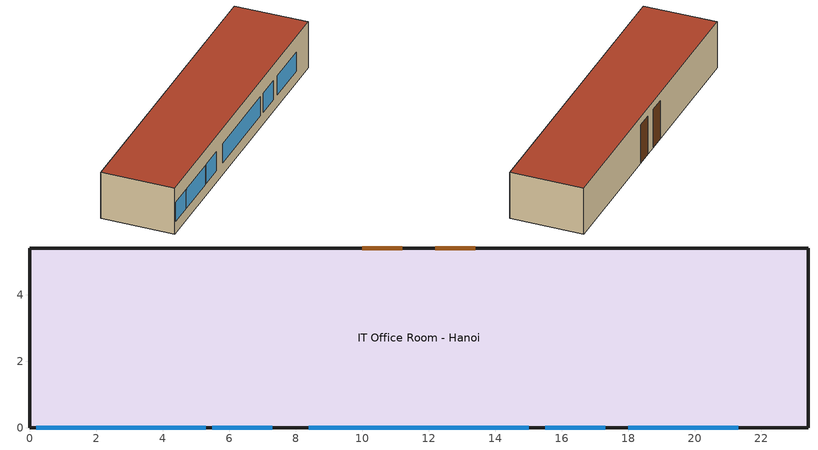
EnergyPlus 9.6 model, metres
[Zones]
IT Office Room - Hanoi
 floor ground (Floor): 0,0 0,5.4 23.4,5.4 23.4,0 z0
 wall outside (External_Wall): 0,0 23.4,0 23.4,5.4 0,5.4 0,0 z0:3.6
 window (Window_Construction): 8.4,0 15,0 / 18,0 21.3,0 / 0.2,0 2,0 / 2,0 5.3,0 / 5.5,0 7.3,0 / 15.5,0 17.3,0 z0.9:2.4
 door (Door_Construction): 13.4,5.4 12.2,5.4 / 11.2,5.4 10,5.4 z0:3
 roof outside (Ceiling): 0,5.4 0,0 23.4,0 23.4,5.4 z3.6
[Building]
IT Office Room - Hanoi: North Axis=180; Terrain=Suburbs; Loads Convergence Tolerance Value=0.04; Temperature Convergence Tolerance Value=0.4; Solar Distribution=FullInteriorAndExterior; Maximum Number of Warmup Days=25; Minimum Number of Warmup Days=6
[Site:Location]
Hanoi: Latitude=21.0285; Longitude=105.8542; Time Zone=7; Elevation=16
[Material] Thermal Absorptance=0.9
Name | Roughness | Thickness | Conductivity | Density | Specific Heat | Solar Absorptance | Visible Absorptance
Concrete_200mm | MediumRough | 0.2 | 1.95 | 2400 | 900 | 0.7 | 0.7
Insulation_50mm | MediumRough | 0.05 | 0.04 | 32 | 1210 | 0.6 | 0.6
Plaster_20mm | Smooth | 0.02 | 0.72 | 1860 | 840 | 0.6 | 0.6
Ceramic_Tile_10mm | Smooth | 0.01 | 1.3 | 2300 | 840 | 0.6 | 0.6
Gypsum_Board_13mm | Smooth | 0.013 | 0.16 | 800 | 1090 | 0.5 | 0.5
Wood_Flooring_10mm | MediumSmooth | 0.01 | 0.15 | 700 | 1630 | 0.7 | 0.7
Glass_6mm | VerySmooth | 0.006 | 1 | 2500 | 750 | 0.7 | 0.8
[WindowMaterial:SimpleGlazingSystem]
Clear_3mm: U-Factor=5.778; Solar Heat Gain Coefficient=0.819; Visible Transmittance=0.881
[Construction]
External_Wall: Gypsum_Board_13mm, Insulation_50mm, Gypsum_Board_13mm
Floor: Wood_Flooring_10mm, Ceramic_Tile_10mm, Concrete_200mm
Ceiling: Plaster_20mm, Concrete_200mm
Window_Construction: Clear_3mm
Door_Construction: Glass_6mm
[Zone]
IT Office Room - Hanoi: 0, 0, 0, 1, 1, autocalculate, autocalculate
[People]
IT Office Room - Hanoi_People: Zone or ZoneList=IT Office Room - Hanoi; Number of People Schedule=Occupancy_Schedule; Number of People Calculation Method=People; Number of People=8; Fraction Radiant=0.3; Sensible Heat Fraction=autocalculate; Activity Level Schedule=Activity_Schedule; Carbon Dioxide Generation Rate {m3/s-W}=3.82e-8
[ZoneInfiltration:DesignFlowRate]
IT Office Room - Hanoi_Infiltration: Zone or ZoneList=IT Office Room - Hanoi; Schedule=Always_On; Design Flow Rate Calculation Method=Flow/Area; Flow per Zone Floor Area {m3/s-m2}=0.0003; Constant Term Coefficient=1; Temperature Term Coefficient=0; Velocity Term Coefficient=0; Velocity Squared Term Coefficient=0
[Lights]
IT Office Room - Hanoi_Lights: Zone or ZoneList=IT Office Room - Hanoi; Schedule=Lighting_Schedule; Design Level Calculation Method=Watts/Area; Watts per Zone Floor Area=12; Return Air Fraction=0; Fraction Radiant=0.42; Fraction Visible=0.18
[ElectricEquipment]
IT Office Room - Hanoi_Equipment: Zone or ZoneList=IT Office Room - Hanoi; Schedule=Equipment_Schedule; Design Level Calculation Method=Watts/Area; Watts per Zone Floor Area=35; Fraction Latent=0; Fraction Radiant=0.3; Fraction Lost=0
[ZoneControl:Thermostat]
IT Office Room - Hanoi_Thermostat: Zone or ZoneList=IT Office Room - Hanoi; Control Type Schedule=Zone_Control_Type_Sched; Control 1=IT Office Room - Hanoi_DualSetpoint
[ThermostatSetpoint:DualSetpoint]
IT Office Room - Hanoi_DualSetpoint: Heating Setpoint Temperature Schedule=Heating_Setpoint_Sched; Cooling Setpoint Temperature Schedule=Cooling_Setpoint_Sched
[HVACTemplate:Zone:IdealLoadsAirSystem]
IT Office Room - Hanoi: Maximum Heating Supply Air Temperature=50; Minimum Cooling Supply Air Temperature=13; Maximum Heating Supply Air Humidity Ratio=0.015; Minimum Cooling Supply Air Humidity Ratio=0.009; Heating Limit=NoLimit; Maximum Heating Air Flow Rate=autosize; Cooling Limit=NoLimit; Maximum Cooling Air Flow Rate=autosize; Dehumidification Control Type=ConstantSensibleHeatRatio; Cooling Sensible Heat Ratio=0.7; Dehumidification Setpoint=60; Humidification Control Type=None; Humidification Setpoint=30; Outdoor Air Method=Flow/Person; Outdoor Air Flow Rate per Person=0.00944; Demand Controlled Ventilation Type=None; Outdoor Air Economizer Type=NoEconomizer; Heat Recovery Type=None; Sensible Heat Recovery Effectiveness=0.7; Latent Heat Recovery Effectiveness=0.65
[Schedule:Compact]
Occupancy_Schedule: Through: 12/31, For: Weekdays, Until: 08:00, 0, Until: 09:00, 0.2, Until: 12:00, 1, Until: 13:00, 0.5, Until: 17:00, 1, Until: 18:00, 0.3, Until: 24:00, 0, For: Weekend, Until: 24:00, 0, For: AllOtherDays, Until: 24:00, 0
Lighting_Schedule: Through: 12/31, For: Weekdays, Until: 08:00, 0, Until: 12:00, 0.9, Until: 13:00, 0.5, Until: 17:00, 0.9, Until: 19:00, 0.3, Until: 24:00, 0, For: Weekend, Until: 24:00, 0, For: AllOtherDays, Until: 24:00, 0
Equipment_Schedule: Through: 12/31, For: Weekdays, Until: 08:00, 0.1, Until: 09:00, 0.3, Until: 12:00, 0.9, Until: 13:00, 0.5, Until: 17:00, 0.9, Until: 18:00, 0.3, Until: 24:00, 0.1, For: Weekend, Until: 24:00, 0.1, For: AllOtherDays, Until: 24:00, 0.1
Always_On: Through: 12/31, For: AllDays, Until: 24:00, 1
Activity_Schedule: Through: 12/31, For: AllDays, Until: 24:00, 130
Zone_Control_Type_Sched: Through: 12/31, For: AllDays, Until: 24:00, 4
Heating_Setpoint_Sched: Through: 12/31, For: AllDays, Until: 24:00, 20
Cooling_Setpoint_Sched: Through: 12/31, For: AllDays, Until: 24:00, 22
